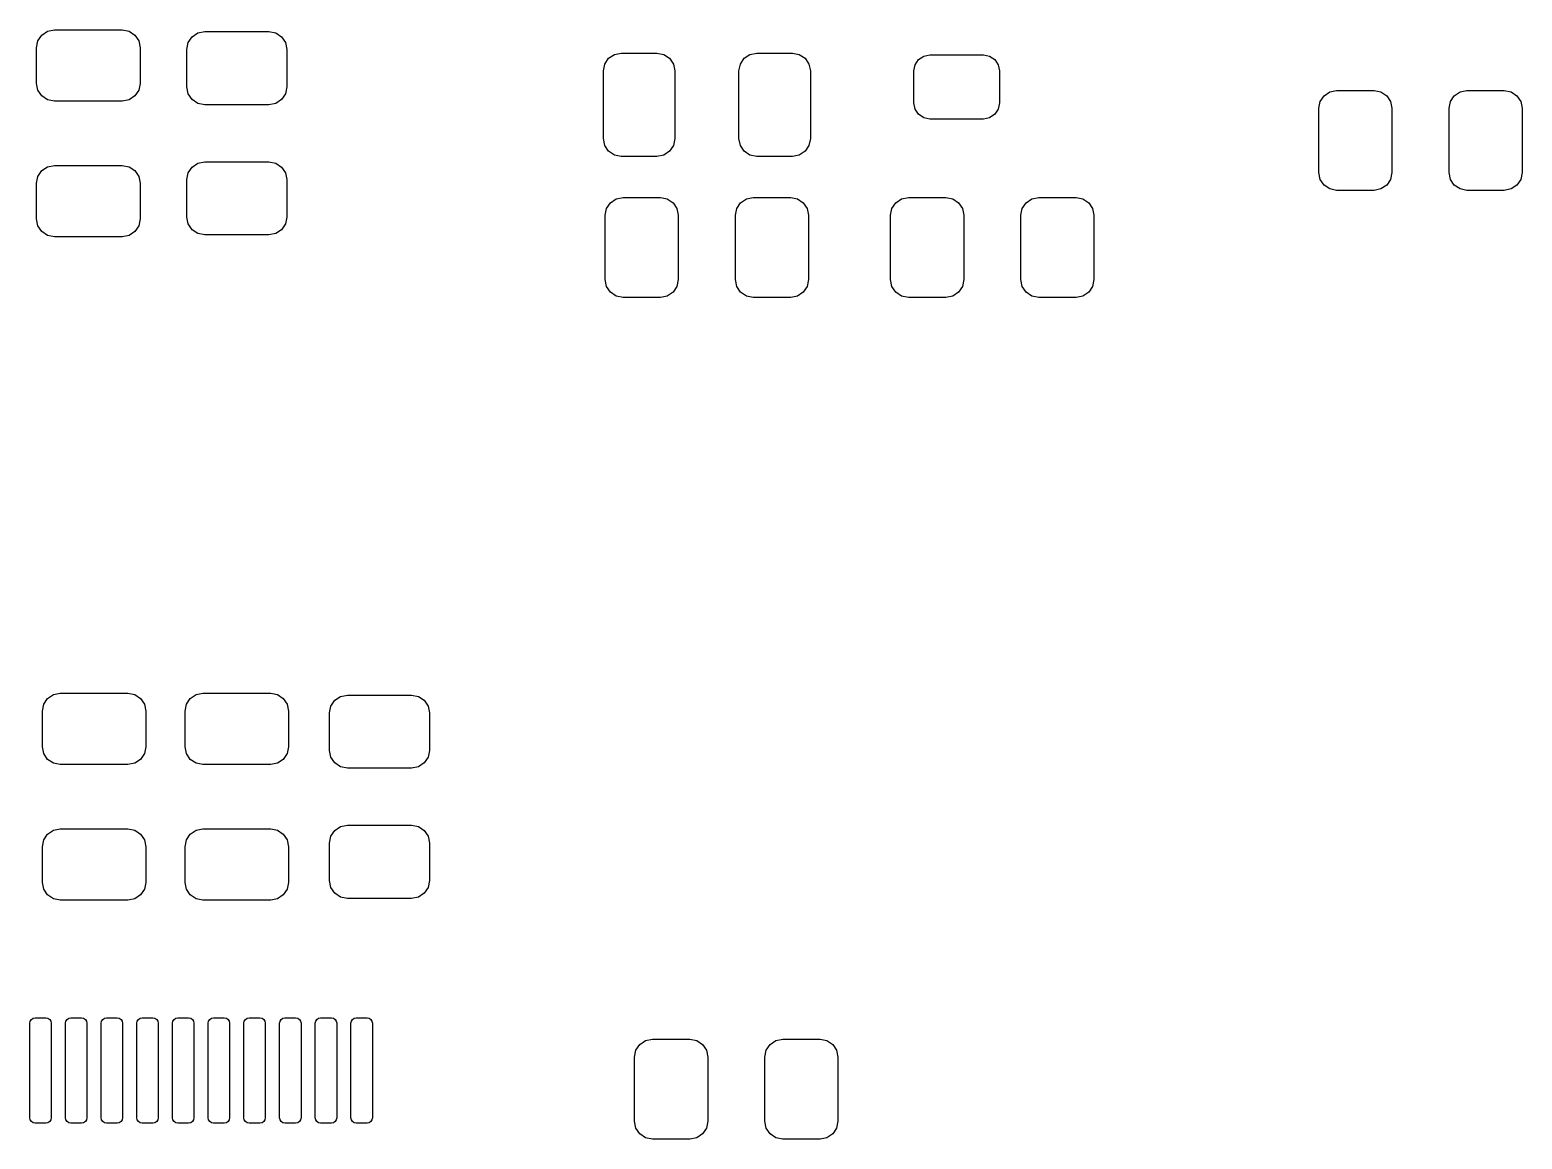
# Model space of a CAD drawing. Extents: x 114 to 210, y -135.2 to -73.
# Drawn here: x 187.1 to 208.01, y -118.8 to -103.25 of the extents above; entities that cross this region are included whole.
import ezdxf

# ---------------------------------------------------------------- set-up
doc = ezdxf.new("R2010")
doc.units = 0
doc.layers.add('BLACK', color=7, linetype='CONTINUOUS')

msp = doc.modelspace()

# ---------------------------------------------------------------- linework, layer by layer
at = {"layer": 'BLACK', "linetype": 'CONTINUOUS'}
for p, q in [((187.267423, -103.323223), (187.348529, -103.26903)), ((187.348529, -103.26903), (187.4442, -103.25)), ((187.4442, -103.25), (188.3942, -103.25)), ((188.3942, -103.25), (188.489871, -103.26903)), ((188.489871, -103.26903), (188.570977, -103.323223)), ((189.373223, -103.348223), (189.454329, -103.29403)), ((189.454329, -103.29403), (189.55, -103.275)), ((189.55, -103.275), (190.45, -103.275)), ((190.45, -103.275), (190.545671, -103.29403)), ((190.545671, -103.29403), (190.626777, -103.348223)), ((187.1942, -103.5), (187.21323, -103.404329)), ((187.1942, -104), (187.1942, -103.5)), ((187.21323, -103.404329), (187.267423, -103.323223)), ((188.570977, -103.323223), (188.62517, -103.404329)), ((188.62517, -103.404329), (188.6442, -103.5)), ((188.6442, -103.5), (188.6442, -104)), ((189.3, -103.525), (189.31903, -103.429329)), ((189.31903, -103.429329), (189.373223, -103.348223)), ((190.626777, -103.348223), (190.68097, -103.429329)), ((190.68097, -103.429329), (190.7, -103.525)), ((189.3, -104.05), (189.3, -103.525)), ((190.7, -103.525), (190.7, -104.05)), ((195.15653, -103.729329), (195.210723, -103.648223)), ((195.210723, -103.648223), (195.291829, -103.59403)), ((195.291829, -103.59403), (195.3875, -103.575)), ((195.3875, -103.575), (195.8875, -103.575)), ((195.8875, -103.575), (195.983171, -103.59403)), ((195.983171, -103.59403), (196.064277, -103.648223)), ((196.064277, -103.648223), (196.11847, -103.729329)), ((197.05653, -103.729329), (197.110723, -103.648223)), ((197.110723, -103.648223), (197.191829, -103.59403)), ((197.191829, -103.59403), (197.2875, -103.575)), ((197.2875, -103.575), (197.7875, -103.575)), ((197.7875, -103.575), (197.883171, -103.59403)), ((197.883171, -103.59403), (197.964277, -103.648223)), ((197.964277, -103.648223), (198.01847, -103.729329)), ((199.504627, -103.738896), (199.553401, -103.665901)), ((199.553401, -103.665901), (199.626396, -103.617127)), ((199.626396, -103.617127), (199.7125, -103.6)), ((199.7125, -103.6), (200.4625, -103.6)), ((200.4625, -103.6), (200.548604, -103.617127)), ((200.548604, -103.617127), (200.621599, -103.665901)), ((200.621599, -103.665901), (200.670373, -103.738896)), ((195.1375, -103.825), (195.15653, -103.729329)), ((195.1375, -104.775), (195.1375, -103.825)), ((196.11847, -103.729329), (196.1375, -103.825)), ((196.1375, -103.825), (196.1375, -104.775)), ((197.0375, -103.825), (197.05653, -103.729329)), ((197.0375, -104.775), (197.0375, -103.825)), ((198.01847, -103.729329), (198.0375, -103.825)), ((198.0375, -103.825), (198.0375, -104.775)), ((199.4875, -103.825), (199.504627, -103.738896)), ((199.4875, -104.275), (199.4875, -103.825)), ((200.670373, -103.738896), (200.6875, -103.825)), ((200.6875, -103.825), (200.6875, -104.275)), ((187.21323, -104.095671), (187.1942, -104)), ((187.267423, -104.176777), (187.21323, -104.095671)), ((188.62517, -104.095671), (188.570977, -104.176777)), ((188.6442, -104), (188.62517, -104.095671)), ((189.31903, -104.145671), (189.3, -104.05)), ((190.7, -104.05), (190.68097, -104.145671)), ((205.235723, -104.173223), (205.316829, -104.11903)), ((205.316829, -104.11903), (205.4125, -104.1)), ((205.4125, -104.1), (205.9375, -104.1)), ((205.9375, -104.1), (206.033171, -104.11903)), ((206.033171, -104.11903), (206.114277, -104.173223)), ((207.060723, -104.173223), (207.141829, -104.11903)), ((207.141829, -104.11903), (207.2375, -104.1)), ((207.2375, -104.1), (207.7625, -104.1)), ((207.7625, -104.1), (207.858171, -104.11903)), ((207.858171, -104.11903), (207.939277, -104.173223)), ((187.348529, -104.23097), (187.267423, -104.176777)), ((187.4442, -104.25), (187.348529, -104.23097)), ((188.3942, -104.25), (187.4442, -104.25)), ((188.489871, -104.23097), (188.3942, -104.25)), ((188.570977, -104.176777), (188.489871, -104.23097)), ((189.373223, -104.226777), (189.31903, -104.145671)), ((189.454329, -104.28097), (189.373223, -104.226777)), ((189.55, -104.3), (189.454329, -104.28097)), ((190.45, -104.3), (189.55, -104.3)), ((190.545671, -104.28097), (190.45, -104.3)), ((190.626777, -104.226777), (190.545671, -104.28097)), ((190.68097, -104.145671), (190.626777, -104.226777)), ((199.504627, -104.361104), (199.4875, -104.275)), ((200.6875, -104.275), (200.670373, -104.361104)), ((205.1625, -104.35), (205.18153, -104.254329)), ((205.1625, -105.25), (205.1625, -104.35)), ((205.18153, -104.254329), (205.235723, -104.173223)), ((206.114277, -104.173223), (206.16847, -104.254329)), ((206.16847, -104.254329), (206.1875, -104.35)), ((206.1875, -104.35), (206.1875, -105.25)), ((206.9875, -104.35), (207.00653, -104.254329)), ((206.9875, -105.25), (206.9875, -104.35)), ((207.00653, -104.254329), (207.060723, -104.173223)), ((207.939277, -104.173223), (207.99347, -104.254329)), ((207.99347, -104.254329), (208.0125, -104.35)), ((208.0125, -104.35), (208.0125, -105.25)), ((199.553401, -104.434099), (199.504627, -104.361104)), ((199.626396, -104.482873), (199.553401, -104.434099)), ((199.7125, -104.5), (199.626396, -104.482873)), ((200.4625, -104.5), (199.7125, -104.5)), ((200.548604, -104.482873), (200.4625, -104.5)), ((200.621599, -104.434099), (200.548604, -104.482873)), ((200.670373, -104.361104), (200.621599, -104.434099)), ((195.15653, -104.870671), (195.1375, -104.775)), ((195.210723, -104.951777), (195.15653, -104.870671)), ((195.291829, -105.00597), (195.210723, -104.951777)), ((196.064277, -104.951777), (195.983171, -105.00597)), ((196.11847, -104.870671), (196.064277, -104.951777)), ((196.1375, -104.775), (196.11847, -104.870671)), ((197.05653, -104.870671), (197.0375, -104.775)), ((197.110723, -104.951777), (197.05653, -104.870671)), ((197.191829, -105.00597), (197.110723, -104.951777)), ((197.964277, -104.951777), (197.883171, -105.00597)), ((198.01847, -104.870671), (197.964277, -104.951777)), ((198.0375, -104.775), (198.01847, -104.870671)), ((187.267423, -105.223223), (187.348529, -105.16903)), ((187.348529, -105.16903), (187.4442, -105.15)), ((187.4442, -105.15), (188.3942, -105.15)), ((188.3942, -105.15), (188.489871, -105.16903)), ((188.489871, -105.16903), (188.570977, -105.223223)), ((189.31903, -105.254329), (189.373223, -105.173223)), ((189.373223, -105.173223), (189.454329, -105.11903)), ((189.454329, -105.11903), (189.55, -105.1)), ((189.55, -105.1), (190.45, -105.1)), ((190.45, -105.1), (190.545671, -105.11903)), ((190.545671, -105.11903), (190.626777, -105.173223)), ((190.626777, -105.173223), (190.68097, -105.254329)), ((195.3875, -105.025), (195.291829, -105.00597)), ((195.8875, -105.025), (195.3875, -105.025)), ((195.983171, -105.00597), (195.8875, -105.025)), ((197.2875, -105.025), (197.191829, -105.00597)), ((197.7875, -105.025), (197.2875, -105.025)), ((197.883171, -105.00597), (197.7875, -105.025)), ((187.1942, -105.4), (187.21323, -105.304329)), ((187.21323, -105.304329), (187.267423, -105.223223)), ((188.570977, -105.223223), (188.62517, -105.304329)), ((188.62517, -105.304329), (188.6442, -105.4)), ((189.3, -105.35), (189.31903, -105.254329)), ((189.3, -105.875), (189.3, -105.35)), ((190.68097, -105.254329), (190.7, -105.35)), ((190.7, -105.35), (190.7, -105.875)), ((205.18153, -105.345671), (205.1625, -105.25)), ((205.235723, -105.426777), (205.18153, -105.345671)), ((206.16847, -105.345671), (206.114277, -105.426777)), ((206.1875, -105.25), (206.16847, -105.345671)), ((207.00653, -105.345671), (206.9875, -105.25)), ((207.060723, -105.426777), (207.00653, -105.345671)), ((207.99347, -105.345671), (207.939277, -105.426777)), ((208.0125, -105.25), (207.99347, -105.345671)), ((187.1942, -105.9), (187.1942, -105.4)), ((188.6442, -105.4), (188.6442, -105.9)), ((195.316829, -105.61903), (195.4125, -105.6)), ((195.4125, -105.6), (195.9375, -105.6)), ((195.9375, -105.6), (196.033171, -105.61903)), ((197.141829, -105.61903), (197.2375, -105.6)), ((197.2375, -105.6), (197.7625, -105.6)), ((197.7625, -105.6), (197.858171, -105.61903)), ((199.316829, -105.61903), (199.4125, -105.6)), ((199.4125, -105.6), (199.9375, -105.6)), ((199.9375, -105.6), (200.033171, -105.61903)), ((201.141829, -105.61903), (201.2375, -105.6)), ((201.2375, -105.6), (201.7625, -105.6)), ((201.7625, -105.6), (201.858171, -105.61903)), ((205.316829, -105.48097), (205.235723, -105.426777)), ((205.4125, -105.5), (205.316829, -105.48097)), ((205.9375, -105.5), (205.4125, -105.5)), ((206.033171, -105.48097), (205.9375, -105.5)), ((206.114277, -105.426777), (206.033171, -105.48097)), ((207.141829, -105.48097), (207.060723, -105.426777)), ((207.2375, -105.5), (207.141829, -105.48097)), ((207.7625, -105.5), (207.2375, -105.5)), ((207.858171, -105.48097), (207.7625, -105.5)), ((207.939277, -105.426777), (207.858171, -105.48097)), ((195.1625, -105.85), (195.18153, -105.754329)), ((195.18153, -105.754329), (195.235723, -105.673223)), ((195.235723, -105.673223), (195.316829, -105.61903)), ((196.033171, -105.61903), (196.114277, -105.673223)), ((196.114277, -105.673223), (196.16847, -105.754329)), ((196.16847, -105.754329), (196.1875, -105.85)), ((196.9875, -105.85), (197.00653, -105.754329)), ((197.00653, -105.754329), (197.060723, -105.673223)), ((197.060723, -105.673223), (197.141829, -105.61903)), ((197.858171, -105.61903), (197.939277, -105.673223)), ((197.939277, -105.673223), (197.99347, -105.754329)), ((197.99347, -105.754329), (198.0125, -105.85)), ((199.1625, -105.85), (199.18153, -105.754329)), ((199.18153, -105.754329), (199.235723, -105.673223)), ((199.235723, -105.673223), (199.316829, -105.61903)), ((200.033171, -105.61903), (200.114277, -105.673223)), ((200.114277, -105.673223), (200.16847, -105.754329)), ((200.16847, -105.754329), (200.1875, -105.85)), ((200.9875, -105.85), (201.00653, -105.754329)), ((201.00653, -105.754329), (201.060723, -105.673223)), ((201.060723, -105.673223), (201.141829, -105.61903)), ((201.858171, -105.61903), (201.939277, -105.673223)), ((201.939277, -105.673223), (201.99347, -105.754329)), ((201.99347, -105.754329), (202.0125, -105.85)), ((187.21323, -105.995671), (187.1942, -105.9)), ((187.267423, -106.076777), (187.21323, -105.995671)), ((188.62517, -105.995671), (188.570977, -106.076777)), ((188.6442, -105.9), (188.62517, -105.995671)), ((189.31903, -105.970671), (189.3, -105.875)), ((189.373223, -106.051777), (189.31903, -105.970671)), ((190.68097, -105.970671), (190.626777, -106.051777)), ((190.7, -105.875), (190.68097, -105.970671)), ((195.1625, -106.75), (195.1625, -105.85)), ((196.1875, -105.85), (196.1875, -106.75)), ((196.9875, -106.75), (196.9875, -105.85)), ((198.0125, -105.85), (198.0125, -106.75)), ((199.1625, -106.75), (199.1625, -105.85)), ((200.1875, -105.85), (200.1875, -106.75)), ((200.9875, -106.75), (200.9875, -105.85)), ((202.0125, -105.85), (202.0125, -106.75)), ((187.348529, -106.13097), (187.267423, -106.076777)), ((187.4442, -106.15), (187.348529, -106.13097)), ((188.3942, -106.15), (187.4442, -106.15)), ((188.489871, -106.13097), (188.3942, -106.15)), ((188.570977, -106.076777), (188.489871, -106.13097)), ((189.454329, -106.10597), (189.373223, -106.051777)), ((189.55, -106.125), (189.454329, -106.10597)), ((190.45, -106.125), (189.55, -106.125)), ((190.545671, -106.10597), (190.45, -106.125)), ((190.626777, -106.051777), (190.545671, -106.10597)), ((195.18153, -106.845671), (195.1625, -106.75)), ((195.235723, -106.926777), (195.18153, -106.845671)), ((196.16847, -106.845671), (196.114277, -106.926777)), ((196.1875, -106.75), (196.16847, -106.845671)), ((197.00653, -106.845671), (196.9875, -106.75)), ((197.060723, -106.926777), (197.00653, -106.845671)), ((197.99347, -106.845671), (197.939277, -106.926777)), ((198.0125, -106.75), (197.99347, -106.845671)), ((199.18153, -106.845671), (199.1625, -106.75)), ((199.235723, -106.926777), (199.18153, -106.845671)), ((200.16847, -106.845671), (200.114277, -106.926777)), ((200.1875, -106.75), (200.16847, -106.845671)), ((201.00653, -106.845671), (200.9875, -106.75)), ((201.060723, -106.926777), (201.00653, -106.845671)), ((201.99347, -106.845671), (201.939277, -106.926777)), ((202.0125, -106.75), (201.99347, -106.845671)), ((195.316829, -106.98097), (195.235723, -106.926777)), ((195.4125, -107), (195.316829, -106.98097)), ((195.9375, -107), (195.4125, -107)), ((196.033171, -106.98097), (195.9375, -107)), ((196.114277, -106.926777), (196.033171, -106.98097)), ((197.141829, -106.98097), (197.060723, -106.926777)), ((197.2375, -107), (197.141829, -106.98097)), ((197.7625, -107), (197.2375, -107)), ((197.858171, -106.98097), (197.7625, -107)), ((197.939277, -106.926777), (197.858171, -106.98097)), ((199.316829, -106.98097), (199.235723, -106.926777)), ((199.4125, -107), (199.316829, -106.98097)), ((199.9375, -107), (199.4125, -107)), ((200.033171, -106.98097), (199.9375, -107)), ((200.114277, -106.926777), (200.033171, -106.98097)), ((201.141829, -106.98097), (201.060723, -106.926777)), ((201.2375, -107), (201.141829, -106.98097)), ((201.7625, -107), (201.2375, -107)), ((201.858171, -106.98097), (201.7625, -107)), ((201.939277, -106.926777), (201.858171, -106.98097)), ((187.275, -112.8), (187.29403, -112.704329)), ((187.29403, -112.704329), (187.348223, -112.623223)), ((187.348223, -112.623223), (187.429329, -112.56903)), ((187.429329, -112.56903), (187.525, -112.55)), ((187.525, -112.55), (188.475, -112.55)), ((188.475, -112.55), (188.570671, -112.56903)), ((188.570671, -112.56903), (188.651777, -112.623223)), ((188.651777, -112.623223), (188.70597, -112.704329)), ((188.70597, -112.704329), (188.725, -112.8)), ((189.275, -112.8), (189.29403, -112.704329)), ((189.29403, -112.704329), (189.348223, -112.623223)), ((189.348223, -112.623223), (189.429329, -112.56903)), ((189.429329, -112.56903), (189.525, -112.55)), ((189.525, -112.55), (190.475, -112.55)), ((190.475, -112.55), (190.570671, -112.56903)), ((190.570671, -112.56903), (190.651777, -112.623223)), ((190.651777, -112.623223), (190.70597, -112.704329)), ((190.70597, -112.704329), (190.725, -112.8)), ((191.31903, -112.729329), (191.373223, -112.648223)), ((191.373223, -112.648223), (191.454329, -112.59403)), ((191.454329, -112.59403), (191.55, -112.575)), ((191.55, -112.575), (192.45, -112.575)), ((192.45, -112.575), (192.545671, -112.59403)), ((192.545671, -112.59403), (192.626777, -112.648223)), ((192.626777, -112.648223), (192.68097, -112.729329)), ((187.275, -113.3), (187.275, -112.8)), ((188.725, -112.8), (188.725, -113.3)), ((189.275, -113.3), (189.275, -112.8)), ((190.725, -112.8), (190.725, -113.3)), ((191.3, -112.825), (191.31903, -112.729329)), ((191.3, -113.35), (191.3, -112.825)), ((192.68097, -112.729329), (192.7, -112.825)), ((192.7, -112.825), (192.7, -113.35)), ((187.29403, -113.395671), (187.275, -113.3)), ((188.725, -113.3), (188.70597, -113.395671)), ((189.29403, -113.395671), (189.275, -113.3)), ((190.725, -113.3), (190.70597, -113.395671)), ((187.348223, -113.476777), (187.29403, -113.395671)), ((187.429329, -113.53097), (187.348223, -113.476777)), ((187.525, -113.55), (187.429329, -113.53097)), ((188.475, -113.55), (187.525, -113.55)), ((188.570671, -113.53097), (188.475, -113.55)), ((188.651777, -113.476777), (188.570671, -113.53097)), ((188.70597, -113.395671), (188.651777, -113.476777)), ((189.348223, -113.476777), (189.29403, -113.395671)), ((189.429329, -113.53097), (189.348223, -113.476777)), ((189.525, -113.55), (189.429329, -113.53097)), ((190.475, -113.55), (189.525, -113.55)), ((190.570671, -113.53097), (190.475, -113.55)), ((190.651777, -113.476777), (190.570671, -113.53097)), ((190.70597, -113.395671), (190.651777, -113.476777)), ((191.31903, -113.445671), (191.3, -113.35)), ((191.373223, -113.526777), (191.31903, -113.445671)), ((191.454329, -113.58097), (191.373223, -113.526777)), ((192.626777, -113.526777), (192.545671, -113.58097)), ((192.68097, -113.445671), (192.626777, -113.526777)), ((192.7, -113.35), (192.68097, -113.445671)), ((191.55, -113.6), (191.454329, -113.58097)), ((192.45, -113.6), (191.55, -113.6)), ((192.545671, -113.58097), (192.45, -113.6)), ((187.29403, -114.604329), (187.348223, -114.523223)), ((187.348223, -114.523223), (187.429329, -114.46903)), ((187.429329, -114.46903), (187.525, -114.45)), ((187.525, -114.45), (188.475, -114.45)), ((188.475, -114.45), (188.570671, -114.46903)), ((188.570671, -114.46903), (188.651777, -114.523223)), ((188.651777, -114.523223), (188.70597, -114.604329)), ((189.29403, -114.604329), (189.348223, -114.523223)), ((189.348223, -114.523223), (189.429329, -114.46903)), ((189.429329, -114.46903), (189.525, -114.45)), ((189.525, -114.45), (190.475, -114.45)), ((190.475, -114.45), (190.570671, -114.46903)), ((190.570671, -114.46903), (190.651777, -114.523223)), ((190.651777, -114.523223), (190.70597, -114.604329)), ((191.3, -114.65), (191.31903, -114.554329)), ((191.31903, -114.554329), (191.373223, -114.473223)), ((191.373223, -114.473223), (191.454329, -114.41903)), ((191.454329, -114.41903), (191.55, -114.4)), ((191.55, -114.4), (192.45, -114.4)), ((192.45, -114.4), (192.545671, -114.41903)), ((192.545671, -114.41903), (192.626777, -114.473223)), ((192.626777, -114.473223), (192.68097, -114.554329)), ((192.68097, -114.554329), (192.7, -114.65)), ((187.275, -114.7), (187.29403, -114.604329)), ((187.275, -115.2), (187.275, -114.7)), ((188.70597, -114.604329), (188.725, -114.7)), ((188.725, -114.7), (188.725, -115.2)), ((189.275, -114.7), (189.29403, -114.604329)), ((189.275, -115.2), (189.275, -114.7)), ((190.70597, -114.604329), (190.725, -114.7)), ((190.725, -114.7), (190.725, -115.2)), ((191.3, -115.175), (191.3, -114.65)), ((192.7, -114.65), (192.7, -115.175)), ((187.29403, -115.295671), (187.275, -115.2)), ((188.725, -115.2), (188.70597, -115.295671)), ((189.29403, -115.295671), (189.275, -115.2)), ((190.725, -115.2), (190.70597, -115.295671)), ((191.31903, -115.270671), (191.3, -115.175)), ((192.7, -115.175), (192.68097, -115.270671)), ((187.348223, -115.376777), (187.29403, -115.295671)), ((187.429329, -115.43097), (187.348223, -115.376777)), ((187.525, -115.45), (187.429329, -115.43097)), ((188.570671, -115.43097), (188.475, -115.45)), ((188.651777, -115.376777), (188.570671, -115.43097)), ((188.70597, -115.295671), (188.651777, -115.376777)), ((189.348223, -115.376777), (189.29403, -115.295671)), ((189.429329, -115.43097), (189.348223, -115.376777)), ((189.525, -115.45), (189.429329, -115.43097)), ((190.570671, -115.43097), (190.475, -115.45)), ((190.651777, -115.376777), (190.570671, -115.43097)), ((190.70597, -115.295671), (190.651777, -115.376777)), ((191.373223, -115.351777), (191.31903, -115.270671)), ((191.454329, -115.40597), (191.373223, -115.351777)), ((191.55, -115.425), (191.454329, -115.40597)), ((192.45, -115.425), (191.55, -115.425)), ((192.545671, -115.40597), (192.45, -115.425)), ((192.626777, -115.351777), (192.545671, -115.40597)), ((192.68097, -115.270671), (192.626777, -115.351777)), ((188.475, -115.45), (187.525, -115.45)), ((190.475, -115.45), (189.525, -115.45)), ((187.121967, -117.121967), (187.146299, -117.105709)), ((187.146299, -117.105709), (187.175, -117.1)), ((187.175, -117.1), (187.325, -117.1)), ((187.325, -117.1), (187.353701, -117.105709)), ((187.353701, -117.105709), (187.378033, -117.121967)), ((187.621967, -117.121967), (187.646299, -117.105709)), ((187.646299, -117.105709), (187.675, -117.1)), ((187.675, -117.1), (187.825, -117.1)), ((187.825, -117.1), (187.853701, -117.105709)), ((187.853701, -117.105709), (187.878033, -117.121967)), ((188.121967, -117.121967), (188.146299, -117.105709)), ((188.146299, -117.105709), (188.175, -117.1)), ((188.175, -117.1), (188.325, -117.1)), ((188.325, -117.1), (188.353701, -117.105709)), ((188.353701, -117.105709), (188.378033, -117.121967)), ((188.621967, -117.121967), (188.646299, -117.105709)), ((188.646299, -117.105709), (188.675, -117.1)), ((188.675, -117.1), (188.825, -117.1)), ((188.825, -117.1), (188.853701, -117.105709)), ((188.853701, -117.105709), (188.878033, -117.121967)), ((189.121967, -117.121967), (189.146299, -117.105709)), ((189.146299, -117.105709), (189.175, -117.1)), ((189.175, -117.1), (189.325, -117.1)), ((189.325, -117.1), (189.353701, -117.105709)), ((189.353701, -117.105709), (189.378033, -117.121967)), ((189.621967, -117.121967), (189.646299, -117.105709)), ((189.646299, -117.105709), (189.675, -117.1)), ((189.675, -117.1), (189.825, -117.1)), ((189.825, -117.1), (189.853701, -117.105709)), ((189.853701, -117.105709), (189.878033, -117.121967)), ((190.121967, -117.121967), (190.146299, -117.105709)), ((190.146299, -117.105709), (190.175, -117.1)), ((190.175, -117.1), (190.325, -117.1)), ((190.325, -117.1), (190.353701, -117.105709)), ((190.353701, -117.105709), (190.378033, -117.121967)), ((190.621967, -117.121967), (190.646299, -117.105709)), ((190.646299, -117.105709), (190.675, -117.1)), ((190.675, -117.1), (190.825, -117.1)), ((190.825, -117.1), (190.853701, -117.105709)), ((190.853701, -117.105709), (190.878033, -117.121967)), ((191.121967, -117.121967), (191.146299, -117.105709)), ((191.146299, -117.105709), (191.175, -117.1)), ((191.175, -117.1), (191.325, -117.1)), ((191.325, -117.1), (191.353701, -117.105709)), ((191.353701, -117.105709), (191.378033, -117.121967)), ((191.621967, -117.121967), (191.646299, -117.105709)), ((191.646299, -117.105709), (191.675, -117.1)), ((191.675, -117.1), (191.825, -117.1)), ((191.825, -117.1), (191.853701, -117.105709)), ((191.853701, -117.105709), (191.878033, -117.121967)), ((187.1, -117.175), (187.105709, -117.146299)), ((187.1, -118.5), (187.1, -117.175)), ((187.105709, -117.146299), (187.121967, -117.121967)), ((187.378033, -117.121967), (187.394291, -117.146299)), ((187.394291, -117.146299), (187.4, -117.175)), ((187.4, -117.175), (187.4, -118.5)), ((187.6, -117.175), (187.605709, -117.146299)), ((187.6, -118.5), (187.6, -117.175)), ((187.605709, -117.146299), (187.621967, -117.121967)), ((187.878033, -117.121967), (187.894291, -117.146299)), ((187.894291, -117.146299), (187.9, -117.175)), ((187.9, -117.175), (187.9, -118.5)), ((188.1, -117.175), (188.105709, -117.146299)), ((188.1, -118.5), (188.1, -117.175)), ((188.105709, -117.146299), (188.121967, -117.121967)), ((188.378033, -117.121967), (188.394291, -117.146299)), ((188.394291, -117.146299), (188.4, -117.175)), ((188.4, -117.175), (188.4, -118.5)), ((188.6, -117.175), (188.605709, -117.146299)), ((188.6, -118.5), (188.6, -117.175)), ((188.605709, -117.146299), (188.621967, -117.121967)), ((188.878033, -117.121967), (188.894291, -117.146299)), ((188.894291, -117.146299), (188.9, -117.175)), ((188.9, -117.175), (188.9, -118.5)), ((189.1, -117.175), (189.105709, -117.146299)), ((189.1, -118.5), (189.1, -117.175)), ((189.105709, -117.146299), (189.121967, -117.121967)), ((189.378033, -117.121967), (189.394291, -117.146299)), ((189.394291, -117.146299), (189.4, -117.175)), ((189.4, -117.175), (189.4, -118.5)), ((189.6, -117.175), (189.605709, -117.146299)), ((189.6, -118.5), (189.6, -117.175)), ((189.605709, -117.146299), (189.621967, -117.121967)), ((189.878033, -117.121967), (189.894291, -117.146299)), ((189.894291, -117.146299), (189.9, -117.175)), ((189.9, -117.175), (189.9, -118.5)), ((190.1, -117.175), (190.105709, -117.146299)), ((190.1, -118.5), (190.1, -117.175)), ((190.105709, -117.146299), (190.121967, -117.121967)), ((190.378033, -117.121967), (190.394291, -117.146299)), ((190.394291, -117.146299), (190.4, -117.175)), ((190.4, -117.175), (190.4, -118.5)), ((190.6, -117.175), (190.605709, -117.146299)), ((190.6, -118.5), (190.6, -117.175)), ((190.605709, -117.146299), (190.621967, -117.121967)), ((190.878033, -117.121967), (190.894291, -117.146299)), ((190.894291, -117.146299), (190.9, -117.175)), ((190.9, -117.175), (190.9, -118.5)), ((191.1, -117.175), (191.105709, -117.146299)), ((191.1, -118.5), (191.1, -117.175)), ((191.105709, -117.146299), (191.121967, -117.121967)), ((191.378033, -117.121967), (191.394291, -117.146299)), ((191.394291, -117.146299), (191.4, -117.175)), ((191.4, -117.175), (191.4, -118.5)), ((191.6, -117.175), (191.605709, -117.146299)), ((191.6, -118.5), (191.6, -117.175)), ((191.605709, -117.146299), (191.621967, -117.121967)), ((191.878033, -117.121967), (191.894291, -117.146299)), ((191.894291, -117.146299), (191.9, -117.175)), ((191.9, -117.175), (191.9, -118.5)), ((195.59403, -117.554329), (195.648223, -117.473223)), ((195.648223, -117.473223), (195.729329, -117.41903)), ((195.729329, -117.41903), (195.825, -117.4)), ((195.825, -117.4), (196.35, -117.4)), ((196.35, -117.4), (196.445671, -117.41903)), ((196.445671, -117.41903), (196.526777, -117.473223)), ((196.526777, -117.473223), (196.58097, -117.554329)), ((197.41903, -117.554329), (197.473223, -117.473223)), ((197.473223, -117.473223), (197.554329, -117.41903)), ((197.554329, -117.41903), (197.65, -117.4)), ((197.65, -117.4), (198.175, -117.4)), ((198.175, -117.4), (198.270671, -117.41903)), ((198.270671, -117.41903), (198.351777, -117.473223)), ((198.351777, -117.473223), (198.40597, -117.554329)), ((195.575, -117.65), (195.59403, -117.554329)), ((195.575, -118.55), (195.575, -117.65)), ((196.58097, -117.554329), (196.6, -117.65)), ((196.6, -117.65), (196.6, -118.55)), ((197.4, -117.65), (197.41903, -117.554329)), ((197.4, -118.55), (197.4, -117.65)), ((198.40597, -117.554329), (198.425, -117.65)), ((198.425, -117.65), (198.425, -118.55)), ((187.105709, -118.528701), (187.1, -118.5)), ((187.121967, -118.553033), (187.105709, -118.528701)), ((187.146299, -118.569291), (187.121967, -118.553033)), ((187.175, -118.575), (187.146299, -118.569291)), ((187.353701, -118.569291), (187.325, -118.575)), ((187.378033, -118.553033), (187.353701, -118.569291)), ((187.394291, -118.528701), (187.378033, -118.553033)), ((187.4, -118.5), (187.394291, -118.528701)), ((187.605709, -118.528701), (187.6, -118.5)), ((187.621967, -118.553033), (187.605709, -118.528701)), ((187.646299, -118.569291), (187.621967, -118.553033)), ((187.675, -118.575), (187.646299, -118.569291)), ((187.853701, -118.569291), (187.825, -118.575)), ((187.878033, -118.553033), (187.853701, -118.569291)), ((187.894291, -118.528701), (187.878033, -118.553033)), ((187.9, -118.5), (187.894291, -118.528701)), ((188.105709, -118.528701), (188.1, -118.5)), ((188.121967, -118.553033), (188.105709, -118.528701)), ((188.146299, -118.569291), (188.121967, -118.553033)), ((188.175, -118.575), (188.146299, -118.569291)), ((188.353701, -118.569291), (188.325, -118.575)), ((188.378033, -118.553033), (188.353701, -118.569291)), ((188.394291, -118.528701), (188.378033, -118.553033)), ((188.4, -118.5), (188.394291, -118.528701)), ((188.605709, -118.528701), (188.6, -118.5)), ((188.621967, -118.553033), (188.605709, -118.528701)), ((188.646299, -118.569291), (188.621967, -118.553033)), ((188.675, -118.575), (188.646299, -118.569291)), ((188.853701, -118.569291), (188.825, -118.575)), ((188.878033, -118.553033), (188.853701, -118.569291)), ((188.894291, -118.528701), (188.878033, -118.553033)), ((188.9, -118.5), (188.894291, -118.528701)), ((189.105709, -118.528701), (189.1, -118.5)), ((189.121967, -118.553033), (189.105709, -118.528701)), ((189.146299, -118.569291), (189.121967, -118.553033)), ((189.175, -118.575), (189.146299, -118.569291)), ((189.353701, -118.569291), (189.325, -118.575)), ((189.378033, -118.553033), (189.353701, -118.569291)), ((189.394291, -118.528701), (189.378033, -118.553033)), ((189.4, -118.5), (189.394291, -118.528701)), ((189.605709, -118.528701), (189.6, -118.5)), ((189.621967, -118.553033), (189.605709, -118.528701)), ((189.646299, -118.569291), (189.621967, -118.553033)), ((189.675, -118.575), (189.646299, -118.569291)), ((189.853701, -118.569291), (189.825, -118.575)), ((189.878033, -118.553033), (189.853701, -118.569291)), ((189.894291, -118.528701), (189.878033, -118.553033)), ((189.9, -118.5), (189.894291, -118.528701)), ((190.105709, -118.528701), (190.1, -118.5)), ((190.121967, -118.553033), (190.105709, -118.528701)), ((190.146299, -118.569291), (190.121967, -118.553033)), ((190.175, -118.575), (190.146299, -118.569291)), ((190.353701, -118.569291), (190.325, -118.575)), ((190.378033, -118.553033), (190.353701, -118.569291)), ((190.394291, -118.528701), (190.378033, -118.553033)), ((190.4, -118.5), (190.394291, -118.528701)), ((190.605709, -118.528701), (190.6, -118.5)), ((190.621967, -118.553033), (190.605709, -118.528701)), ((190.646299, -118.569291), (190.621967, -118.553033)), ((190.675, -118.575), (190.646299, -118.569291)), ((190.853701, -118.569291), (190.825, -118.575)), ((190.878033, -118.553033), (190.853701, -118.569291)), ((190.894291, -118.528701), (190.878033, -118.553033)), ((190.9, -118.5), (190.894291, -118.528701)), ((191.105709, -118.528701), (191.1, -118.5)), ((191.121967, -118.553033), (191.105709, -118.528701)), ((191.146299, -118.569291), (191.121967, -118.553033)), ((191.175, -118.575), (191.146299, -118.569291)), ((191.353701, -118.569291), (191.325, -118.575)), ((191.378033, -118.553033), (191.353701, -118.569291)), ((191.394291, -118.528701), (191.378033, -118.553033)), ((191.4, -118.5), (191.394291, -118.528701)), ((191.605709, -118.528701), (191.6, -118.5)), ((191.621967, -118.553033), (191.605709, -118.528701)), ((191.646299, -118.569291), (191.621967, -118.553033)), ((191.675, -118.575), (191.646299, -118.569291)), ((191.853701, -118.569291), (191.825, -118.575)), ((191.878033, -118.553033), (191.853701, -118.569291)), ((191.894291, -118.528701), (191.878033, -118.553033)), ((191.9, -118.5), (191.894291, -118.528701)), ((195.59403, -118.645671), (195.575, -118.55)), ((196.6, -118.55), (196.58097, -118.645671)), ((197.41903, -118.645671), (197.4, -118.55)), ((198.425, -118.55), (198.40597, -118.645671)), ((187.325, -118.575), (187.175, -118.575)), ((187.825, -118.575), (187.675, -118.575)), ((188.325, -118.575), (188.175, -118.575)), ((188.825, -118.575), (188.675, -118.575)), ((189.325, -118.575), (189.175, -118.575)), ((189.825, -118.575), (189.675, -118.575)), ((190.325, -118.575), (190.175, -118.575)), ((190.825, -118.575), (190.675, -118.575)), ((191.325, -118.575), (191.175, -118.575)), ((191.825, -118.575), (191.675, -118.575)), ((195.648223, -118.726777), (195.59403, -118.645671)), ((195.729329, -118.78097), (195.648223, -118.726777)), ((195.825, -118.8), (195.729329, -118.78097)), ((196.445671, -118.78097), (196.35, -118.8)), ((196.526777, -118.726777), (196.445671, -118.78097)), ((196.58097, -118.645671), (196.526777, -118.726777)), ((197.473223, -118.726777), (197.41903, -118.645671)), ((197.554329, -118.78097), (197.473223, -118.726777)), ((197.65, -118.8), (197.554329, -118.78097)), ((198.270671, -118.78097), (198.175, -118.8)), ((198.351777, -118.726777), (198.270671, -118.78097)), ((198.40597, -118.645671), (198.351777, -118.726777)), ((196.35, -118.8), (195.825, -118.8)), ((198.175, -118.8), (197.65, -118.8))]:
    msp.add_line(p, q, dxfattribs=at)

doc.saveas('drawing.dxf')
